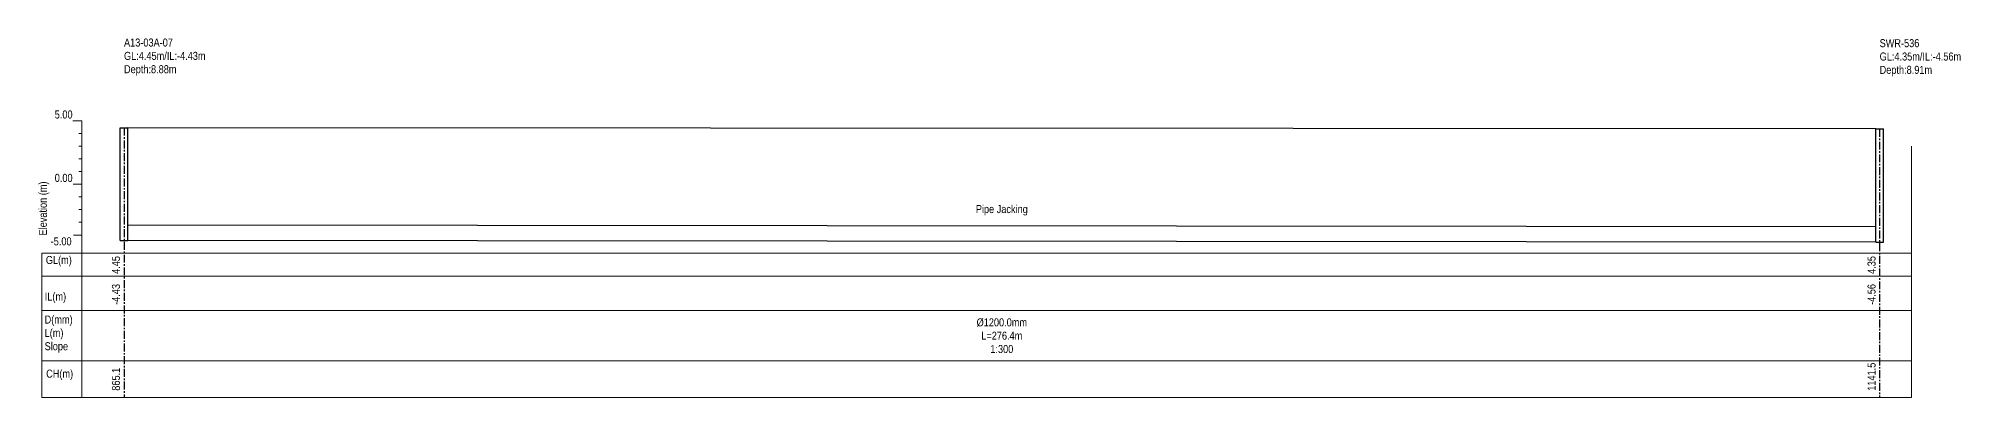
# Model space of a CAD drawing. Header units: metres. Extents: x -765 to 6284, y -99 to 211.
# Drawn here: x 3486.5 to 3789.1, y -33.6 to 23 of the extents above; entities that cross this region are included whole.
import ezdxf

# ---------------------------------------------------------------- set-up
doc = ezdxf.new("R2010")
doc.units = ezdxf.units.M
doc.header["$MEASUREMENT"] = 0
doc.linetypes.add('CENTER', pattern=[2, 1.25, -0.25, 0.25, -0.25])
doc.layers.add('PDF_PDF2_Geometry', color=253, linetype='Continuous', lineweight=9, true_color=0xababab)
doc.layers.add('PDF_Text', color=7, linetype='Continuous')
doc.layers.add('SM_PP_GRIDTEXT', color=7, linetype='Continuous', lineweight=5)
doc.styles.add('ALL', font='swissc.ttf')

# ---------------------------------------------------------------- blocks, each defined once
blk = doc.blocks.new('template')
at = {"layer": 'PDF_PDF2_Geometry'}
blk.add_line((0, 24.61), (0, 43.61), dxfattribs=at)
at = {"layer": 'SM_PP_GRIDTEXT'}
for p, q in [((0, 43.61), (-1.39, 43.61)), ((0, 0), (0, 43.61)), ((0, 41.61), (-0.46, 41.61)), ((0, 39.61), (-0.46, 39.61)), ((0, 37.61), (-0.46, 37.61)), ((0, 33.61), (-1.37, 33.61)), ((0, 35.61), (-0.46, 35.61)), ((0, 31.61), (-0.46, 31.61)), ((0, 29.61), (-0.46, 29.61)), ((0, 27.61), (-0.46, 27.61)), ((0, 25.61), (-1.3, 25.61)), ((-6.28, 22.76), (-6.28, 0)), ((0, 22.76), (-6.28, 22.76)), ((-6.28, 19.12), (0, 19.12)), ((0, 13.73), (-6.28, 13.73)), ((-6.28, 0), (0, 0))]:
    blk.add_line(p, q, dxfattribs=at)
blk.add_lwpolyline([(-6.28, 5.78), (0, 5.78)], dxfattribs=at)
at = {"layer": 'PDF_Text', "char_height": 1.26, "attachment_point": 7, "style": 'ALL'}
for s, insert in [('5.00', (-4.26, 43.95)), ('0.00', (-4.26, 33.96)), ('-5.00', (-4.9, 23.97)), ('GL(m)', (-5.66, 20.67)), ('IL(m)', (-5.83, 14.91)), ('CH(m)', (-5.61, 2.76))]:
    blk.add_mtext(s, dxfattribs=dict(at, insert=insert))
at = {"layer": 'PDF_Text', "insert": (-5.12, 25.54), "char_height": 1.26, "attachment_point": 7, "rotation": 90, "style": 'ALL'}
blk.add_mtext('Elevation (m)', dxfattribs=at)
at = {"layer": 'PDF_Text', "insert": (-5.85, 7.08), "char_height": 1.26, "width": 12.5671, "attachment_point": 7, "style": 'ALL'}
blk.add_mtext('D(mm)\\P\\pxt2;L(m)\\P\\ptz;Slope', dxfattribs=at)

msp = doc.modelspace()

# ---------------------------------------------------------------- linework, layer by layer
for p, q in [((3775.8, -6.72), (3500.6, -6.46)), ((3775.8, -9.12), (3500.6, -8.86))]:
    msp.add_line(p, q)
at = {"layer": 'GROUND_ELEVATION', "color": 3}
msp.add_line((3775.8, 8.7), (3500.6, 8.9), dxfattribs=at)
at = {"layer": 'lines', "color": 8, "linetype": 'CENTER'}
for p, q in [((3500, 8.9), (3500, -33.61)), ((3776.4, 8.7), (3776.4, -33.61))]:
    msp.add_line(p, q, dxfattribs=at)
at = {"layer": 'Profile Manhole'}
for p, q in [((3499.4, -8.86), (3499.4, 8.9)), ((3499.4, 8.9), (3500.6, 8.9)), ((3500.6, -8.86), (3500.6, 8.9)), ((3775.8, -9.12), (3775.8, 8.7)), ((3775.8, 8.7), (3777, 8.7)), ((3777, -9.12), (3777, 8.7)), ((3499.4, -8.86), (3500.6, -8.86)), ((3775.8, -9.12), (3777, -9.12))]:
    msp.add_line(p, q, dxfattribs=at)
at = {"layer": 'SM_PP_GRIDTEXT'}
for p, q in [((3781.4, -33.6108), (3781.4, 6)), ((3493.3543, -10.8458), (3781.4, -10.8458)), ((3493.3543, -14.4882), (3781.4, -14.4882)), ((3493.3543, -19.878), (3781.4, -19.878)), ((3493.3543, -27.8324), (3781.4, -27.8324)), ((3493.3543, -33.6108), (3781.4, -33.6108))]:
    msp.add_line(p, q, dxfattribs=at)

# ---------------------------------------------------------------- block references
msp.add_blockref('template', (3493.3543, -33.6108))

# ---------------------------------------------------------------- texts
at = {"layer": 'ANNOTATION', "color": 7, "char_height": 1.26, "style": 'ALL'}
for s, insert, attachment_point in [('A13-03A-07\\PGL:4.45m/IL:-4.43m\\PDepth:8.88m', (3500, 22.95), 1), ('SWR-536\\PGL:4.35m/IL:-4.56m\\PDepth:8.91m', (3776.4, 22.85), 1), ('Pipe Jacking', (3638.2, -3.285), 2), ('Ø1200.0mm\\PL=276.4m\\P1:300', (3638.2, -21.13), 2)]:
    msp.add_mtext(s, dxfattribs=dict(at, insert=insert, attachment_point=attachment_point))
at = {"layer": 'PDF_text', "color": 7, "style": 'ALL'}
for s, p in [('4.45', (3499.36, -14.13)), ('4.35', (3775.76, -14.13)), ('-4.43', (3499.36, -19.01)), ('-4.56', (3775.76, -19.01)), ('865.1', (3499.36, -32.53)), ('1141.5', (3775.76, -32.53))]:
    msp.add_text(s, height=1.26, rotation=90, dxfattribs=at).set_placement(p)

doc.saveas('drawing.dxf')
